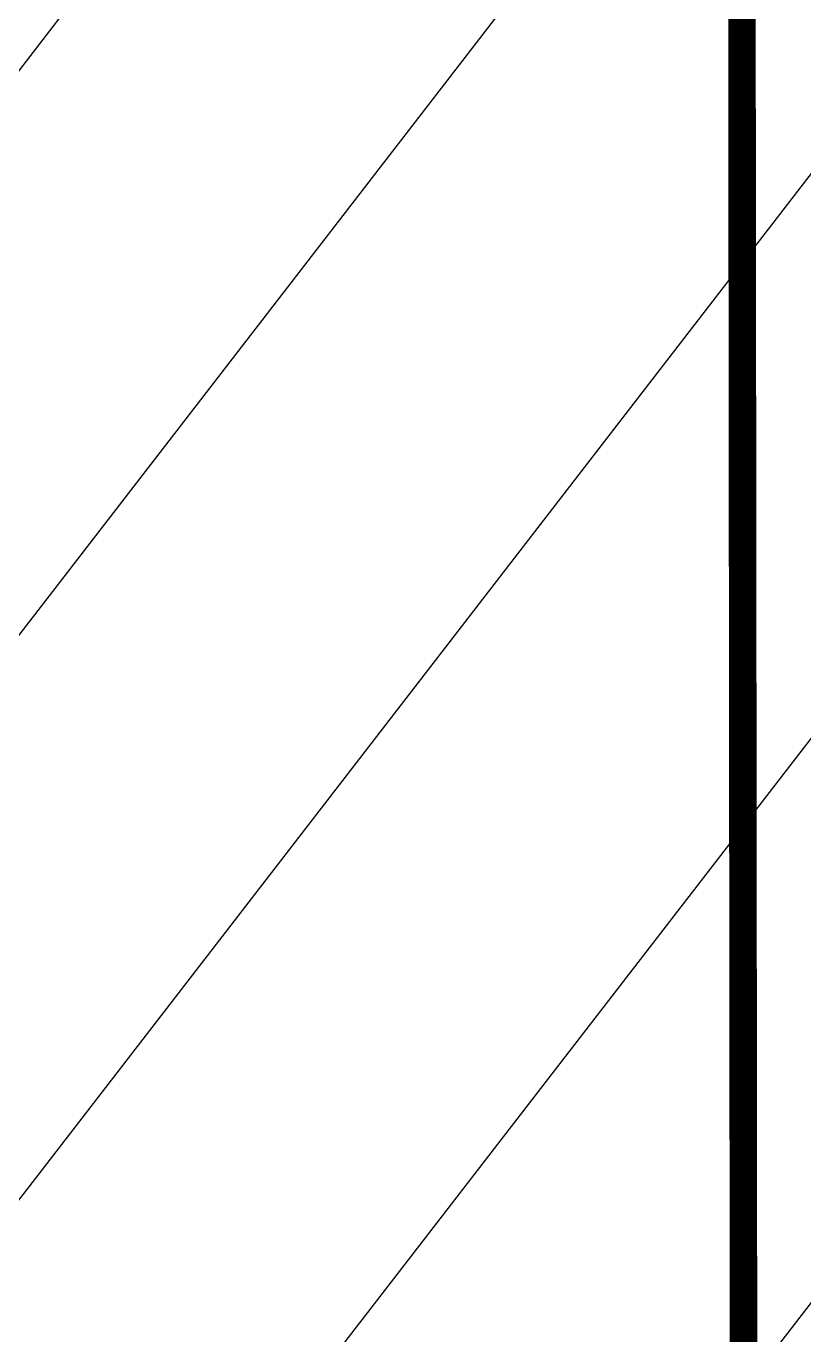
# Model space of a CAD drawing. Header units: centimetres. Extents: x -6122352 to 7132207, y -1694241 to 1947892.
# Drawn here: x 197055 to 197620, y -119584 to -118634 of the extents above; entities that cross this region are included whole.
import ezdxf

# ---------------------------------------------------------------- set-up
doc = ezdxf.new("R2010")
doc.units = ezdxf.units.CM
doc.header["$MEASUREMENT"] = 0
for name, pattern in [('2. HG-ST XR COL 3A (5V 7V 9V 11V - GF (4M & 5D-E)$0$HIDDEN', [0.375, 0.25, -0.125]), ('DASHED2', [0.375, 0.25, -0.125]), ('XR-AR-END-SETTING OUT PLAN$0$23585-XR-AR-END-GROUND FLOOR$0$23261-XR-AR-SI-GF$0$HIDDEN', [0.375, 0.25, -0.125]), ('XR-AR-END-SETTING OUT PLAN$0$23585-XR-AR-END-GROUND FLOOR$0$XR-END-GROUND FLOOR PLAN$0$xf_6a1$0$DASHED', [0.75, 0.5, -0.25])]:
    doc.linetypes.add(name, pattern=pattern)
for name, color, linetype, lineweight in [('@ Foundations', 4, 'DASHED2', 50), ('XR-AR-END-SETTING OUT PLAN$0$23585-XR-AR-END-GROUND FLOOR$0$A-EQUP-KITN-PLAN', 202, 'Continuous', 9), ('XR-AR-END-SETTING OUT PLAN$0$23585-XR-AR-END-GROUND FLOOR$0$A-FLOR-OVHD', 9, 'XR-AR-END-SETTING OUT PLAN$0$23585-XR-AR-END-GROUND FLOOR$0$23261-XR-AR-SI-GF$0$HIDDEN', 15)]:
    doc.layers.add(name, color=color, linetype=linetype, lineweight=lineweight)
doc.layers.add('@MI-REF LAYER', color=7, linetype='Continuous')
doc.layers.add('B_TH_8', color=7, linetype='Continuous')

# ---------------------------------------------------------------- blocks, each defined once
blk = doc.blocks.new('XR-AR-END-SETTING OUT PLAN')
at = {"layer": 'XR-AR-END-SETTING OUT PLAN$0$23585-XR-AR-END-GROUND FLOOR$0$A-EQUP-KITN-PLAN', "color": 8, "linetype": 'XR-AR-END-SETTING OUT PLAN$0$23585-XR-AR-END-GROUND FLOOR$0$XR-END-GROUND FLOOR PLAN$0$xf_6a1$0$DASHED'}
for p, q in [((3650.110123351216, 12899.99910211563), (3650.107762530446, 13849.9988026619)), ((3250.108286634088, 12899.99910211563), (3650.110123351216, 12899.99910211563))]:
    blk.add_line(p, q, dxfattribs=at)
at = {"layer": 'XR-AR-END-SETTING OUT PLAN$0$23585-XR-AR-END-GROUND FLOOR$0$A-EQUP-KITN-PLAN', "color": 8}
for p, q in [((3650.109004810452, 13749.9988026619), (5250.113769248128, 13749.9988026619)), ((3850.109238997102, 11100.00033140182), (3850.107901349664, 13149.99880361557)), ((5650.107139065862, 13149.99880218506), (3850.107901349664, 13149.99880361557))]:
    blk.add_line(p, q, dxfattribs=at)
at = {"layer": 'XR-AR-END-SETTING OUT PLAN$0$23585-XR-AR-END-GROUND FLOOR$0$A-FLOR-OVHD', "color": 8, "ltscale": 5}
blk.add_line((5250.113769248128, 13749.9988026619), (3650.10934664309, 13749.99880218506), dxfattribs=at)
blk = doc.blocks.new('END UNIT')
at = {"xscale": 0.001, "yscale": 0.001, "zscale": 0.001}
blk.add_blockref('XR-AR-END-SETTING OUT PLAN', (-9.150201729830158, 0), dxfattribs=at)
blk = doc.blocks.new('TH_8')
blk.add_blockref('END UNIT', (495802.3053798382, 2769197.479078153))
blk = doc.blocks.new('A$Ca7ad59d2')
at = {"layer": 'B_TH_8', "xscale": 1.000018136216304, "yscale": 1.000018136216304, "zscale": 1.000018136216304}
blk.add_blockref('TH_8', (-495803.6470986201, -2769248.051850634), dxfattribs=at)
blk = doc.blocks.new('A$Cac0110ba')
at = {"rotation": 227.5015136760979}
blk.add_blockref('A$Ca7ad59d2', (28.54929658252513, 57.49132066033781), dxfattribs=at)
at = {"layer": '@ Foundations', "linetype": 'DASHED2', "ltscale": 25}
blk.add_lwpolyline([(35.5161456905189, 47.47953366721049), (37.5068426890648, 45.65549269830808), (38.92554122110596, 47.20381258614361), (36.93484422256006, 49.02785355551168)], close=True, dxfattribs=at)
blk = doc.blocks.new('M3 REF WITH TABLES')
at = {"color": 1, "const_width": 0.01999999999999999}
blk.add_lwpolyline([(167.884737985034, 112.251938523259), (162.7889578120667, 111.9580065612681), (153.0020466448623, 120.9014653586783), (152.7481369899469, 120.6281929407269), (153.0020466448623, 120.9014653586783), (150.6433864987339, 123.0888162064366), (150.3121443928103, 128.3450376437977)], dxfattribs=at)

msp = doc.modelspace()

# ---------------------------------------------------------------- block references
at = {"color": 94, "linetype": '2. HG-ST XR COL 3A (5V 7V 9V 11V - GF (4M & 5D-E)$0$HIDDEN', "xscale": -1000, "yscale": 1000, "zscale": 1000, "rotation": 227.4902504429082}
msp.add_blockref('A$Cac0110ba', (138096.0226727291, -114332.0896886629), dxfattribs=at)

# ---------------------------------------------------------------- next in the draw order: wipeouts: each hides what was drawn before it
at = {"color": 10}
msp.add_wipeout([(137968.6050089273, -112699.88154806386), (137966.18820953698, -126973.40495409524), (198269.79932360497, -126982.9675742559), (198272.37498426886, -112711.46911353212), (192022.26143355865, -112708.32827066386), (192022.09189432164, -113008.95155569575), (144220.97485975258, -113000.47365887718), (144221.1628212024, -112699.85037546082), (137967.30578698963, -112699.8637357601)], dxfattribs=at).dxf.layer = '@MI-REF LAYER'

# ---------------------------------------------------------------- next in the draw order: hatches: boundary and pattern name
at = {"layer": '@MI-REF LAYER'}
h = msp.add_hatch(dxfattribs=at)
h.set_pattern_fill('ANSI31', color=256, scale=1999.999998458916, angle=6.722712845868625)
h.set_pattern_definition([(51.72271284586864, (-2377109764.910875, -1504175407.484143), (-196.2554993275065, 154.8669715833345), [])])
h.paths.add_polyline_path([(198270.4731260898, -126982.9677121157), (198272.3749842689, -112711.4691135321), (192022.2614333206, -112708.3282709568), (192022.091894052, -113008.9515559804), (144220.9748597195, -113000.4736589163), (144221.1628206024, -112699.8503761254), (137967.3005278277, -112699.9590492565), (137964.8895022705, -126973.500041178)])

# ---------------------------------------------------------------- next in the draw order: linework, layer by layer
at = {"layer": '@MI-REF LAYER', "color": 1, "const_width": 20}
msp.add_lwpolyline([(201245.8631761946, -132430.2427805341), (197587.222019488, -128871.0692169185), (197571.7999866149, -115613.2848010886), (197198.7840850765, -115610.6268936936), (197571.7999866149, -115613.2848010886), (197591.6539830103, -112396.5493076184), (201243.9386623601, -108602.0267088851)], dxfattribs=at)

# ---------------------------------------------------------------- next in the draw order: block references
at = {"layer": '@MI-REF LAYER', "xscale": 1000, "yscale": 1000, "zscale": 1000, "rotation": 312.4882889992022}
msp.add_blockref('M3 REF WITH TABLES', (5073.57098191743, -84448.84299303715), dxfattribs=at)

doc.saveas('drawing.dxf')
